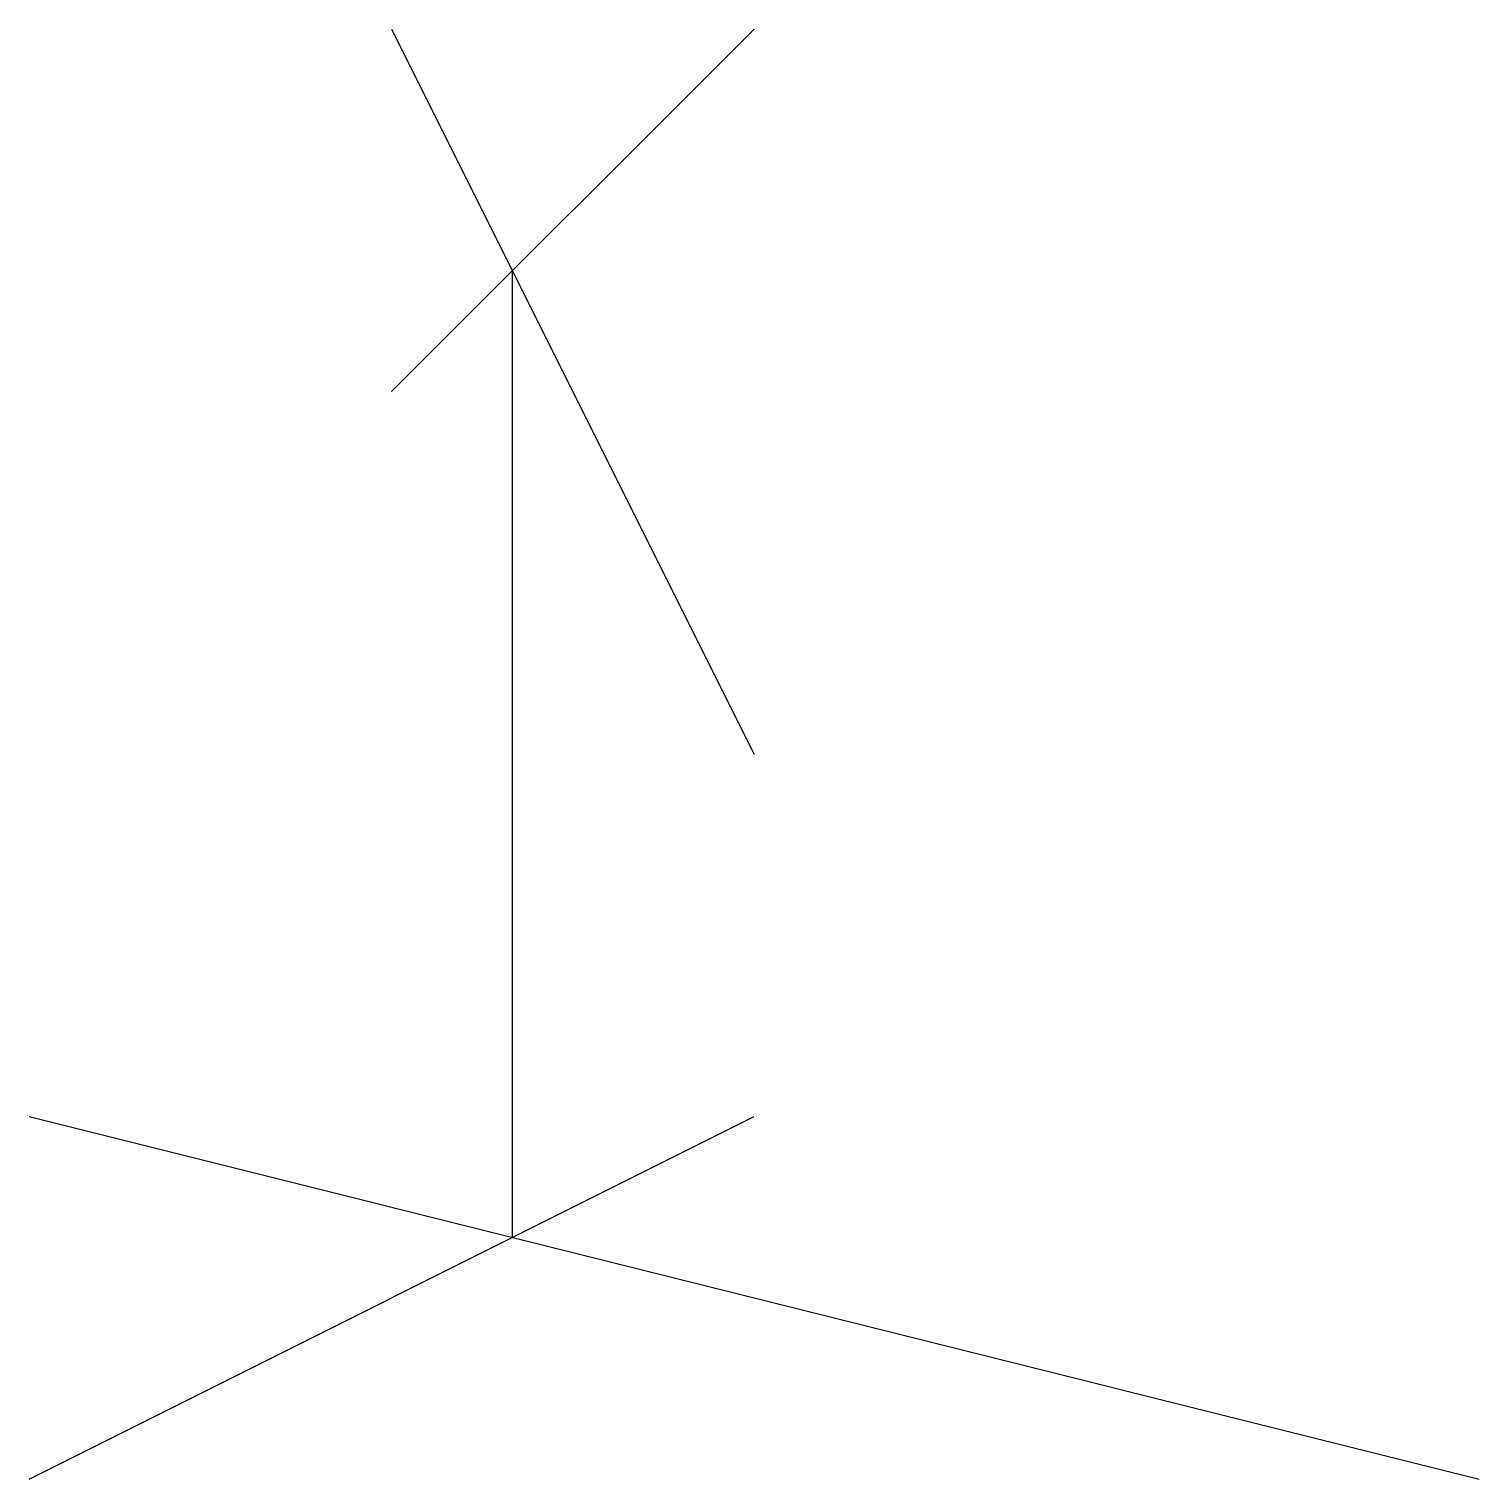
# Model space of a CAD drawing. Header units: millimetres. Extents: x -20 to 20, y -20 to 20.
import ezdxf

# ---------------------------------------------------------------- set-up
doc = ezdxf.new("R2010")
doc.units = ezdxf.units.MM
doc.layers.get('0').update_dxf_attribs({"lineweight": 25, "true_color": 0xffffff})

msp = doc.modelspace()

# ---------------------------------------------------------------- linework, layer by layer
for p, q in [((0, 20), (-10, 10)), ((-10, 20), (0, 0)), ((-6.667, 13.333), (-6.667, -13.333)), ((-20, -10), (20, -20)), ((-20, -20), (0, -10))]:
    msp.add_line(p, q)

doc.saveas('drawing.dxf')
